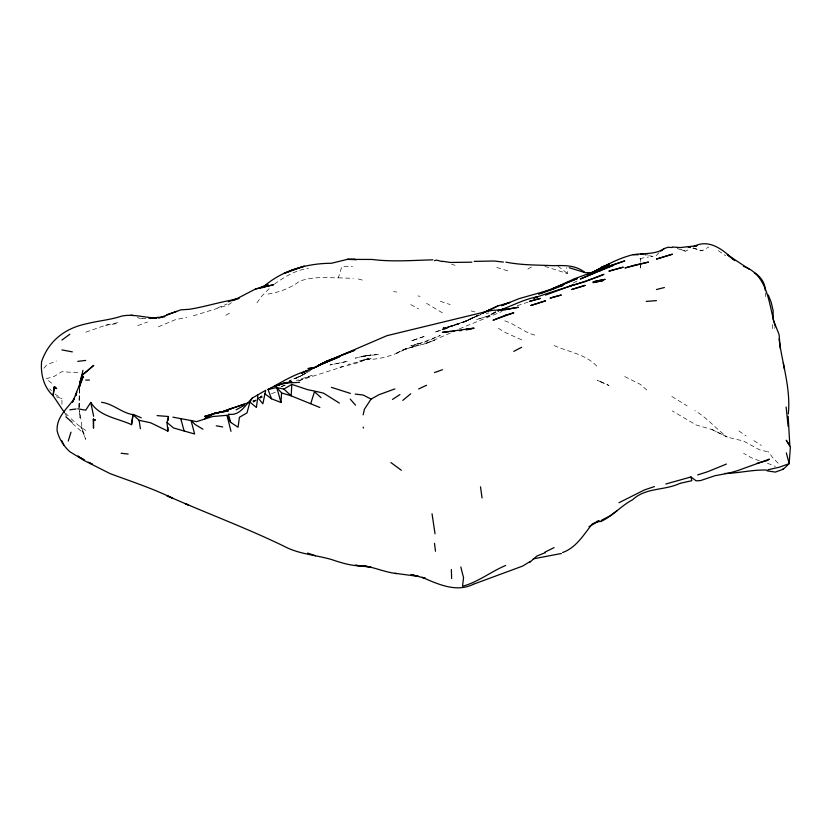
<?xml version="1.0" encoding="UTF-8"?>
<svg xmlns="http://www.w3.org/2000/svg" width="832" height="832" viewBox="0 0 832 832"><rect width="100%" height="100%" fill="white"/><g stroke="black" fill="none" stroke-linecap="round" stroke-linejoin="round"><path stroke-width="0.62" stroke-dasharray="4.16 3.12" d="M640.744 263.39L640.598 269.35L640.692 263.432M640.754 262.246L640.765 258.804L640.702 262.278M78.998 407.94L79.466 388.606M79.446 388.658L78.978 408.117M79.269 388.43L79.466 407.649M772.699 324.511L772.21 329.368L775.216 327.631M268.029 294.06C279.188 292.271 290.118 288.298 299.208 281.476C311.584 276.38 325.25 277.805 338.302 277.826L341.848 266.625L352.529 266.5M256.974 302.869L261.591 296.379L270.577 287.186M43.961 368.17L46.987 364.686L56.472 361.015M659.027 252.658L656.458 255.434L652.122 256.402L645.206 254.831M231.369 302.63L228.394 304.97L193.149 315.869M260.104 397.363L261.966 395.897M254.082 401.877L256.017 400.39M259.886 397.426L261.83 395.938M274.373 284.138C284.586 276.838 295.714 269.963 308.433 268.497M255.778 400.244L253.708 401.658L255.757 400.338M229.424 313.227L223.205 316.815M256.152 400.119L253.167 402.116L256.142 400.223M302.744 374.587L299.738 376.584L307.663 372.07L294.133 379.236L299.738 376.282L289.234 380.838M260.104 397.665L262.08 396.365M259.844 397.696L261.893 396.375M259.574 397.571L261.695 396.302M495.81 311.917L487.396 316.898L495.217 312.26M310.648 370.469L302.744 375.055L289.744 380.744M527.831 269.09L532.678 266.292M677.144 248.529L685.62 251.222L689.894 248.747M692.827 248.175L702.166 250.817L708.895 246.927M478.982 315.297L466.201 320.996L450.351 326.456L464.381 321.922L478.442 314.954M481.302 314.257L464.329 321.89L480.927 313.893M573.29 282.963L579.53 279.708M464.329 321.89L478.348 315.162M495.654 311.834L489.986 314.725L496.881 311.948M402.792 350.085L418.642 344.989L402.792 350.085L394.867 354.037L406.858 348.078C393.65 355.982 378.56 359.902 363.158 359.684L371.082 358.55L347.922 364.52M473.023 317.45L464.152 321.797L434.502 332.301L444.985 329.025L458.276 323.409L442.426 329.17L466.201 320.944L473.148 317.824M450.414 333.05L426.566 343.262L405.007 349.159M158.35 326.799L175.23 319.738L186.794 317.262M255.528 400.338L252.907 401.034M459.41 328.827L501.894 311.522M411.913 346.549L440.274 335.462L426.566 341.515L410.79 345.894L420.992 342.638M298.719 380.817L312.187 375.284L296.369 380.526M444.985 329.025L454.126 325.156M217.87 307.746L227.105 303.93M466.201 320.944L464.152 321.797L478.525 315.266M260.104 398.237L262.371 397.322M85.8 332.176L105.529 325.26L118.206 322.525L117.416 323.544L105.529 325.26M252.824 401.149L255.944 399.901M281.154 386.62L285.896 384.779M271.43 393.723L275.954 391.986M137.8 325.593L147.503 322.036M281.258 386.672L286.125 384.904M639.933 258.513L648.523 257.015M517.327 305.708L528.455 301.964M298.584 380.775L343.086 366.6L339.373 367.318L355.233 363.574L369.065 358.426L358.27 361.348M486.325 313.477L488.769 312.946M145.257 318.458L141.627 318.646L145.486 318.469M644.041 254.81L647.618 254.852L652.122 256.402M338.302 277.826L353.288 278.335M77.782 372.757L61.932 371.665L53.997 376.511L46.072 378.778L53.997 384.987M393.588 291.678L396.718 292.011M417.934 295.932L420.014 296.306M544.887 266.365L567.59 273.593L566.665 267.592M767.437 451.682L759.502 449.821L743.652 441.085L727.792 437.268L711.942 429.52L696.093 424.954L672.308 410.977M471.214 310.929L474.812 311.906M358.28 278.97L364.853 280.8M451.62 264.274L455.114 265.314M496.798 267.415L508.518 271.086M693.16 247.884L702.166 250.817M534.747 335.088C523.12 332.186 514.353 322.962 502.59 320.278M440.346 301.298L450.185 304.574M56.399 396.812L61.932 398.705L61.932 405.153M681.252 249.673L685.62 251.222M554.008 345.509C568.506 352.009 585.915 354.151 597.022 366.444M759.502 460.845L751.577 457.839L743.652 453.378M767.437 463.206L775.362 466.471M137.446 317.408L140.577 318.76M711.942 429.52L727.178 437.039C715.905 428.719 707.096 417.716 694.866 410.634M521.695 339.851L505.846 332.779L497.91 328.047M624.749 376.594L640.598 384.498L648.679 391.716M442.426 312.874L426.566 303.337M671.85 396.469L687.159 405.933M410.717 304.595L418.642 308.963M753.896 440.627L761.332 445.494M54.995 394.098L61.932 398.705M718.245 250.682L725.504 255.653M738.92 430.976L746.138 435.958M85.706 430.487L77.782 424.809L69.857 417.581M77.782 455L78.312 455.385M558.012 266.146L567.59 273.593M72.415 423.488L84.084 433.753L80.787 426.504L85.706 439.317L82.607 431.028L79.633 410.998L79.966 417.82L79.622 410.176M778.159 463.237L772.46 457.371L768.342 451.641M65.738 413.286L68.214 415.865M49.691 388.866L51.418 390.697M64.99 413.514L66.716 416.322M765.336 292.802L765.502 296.629M434.502 340.236L423.665 344.178L434.502 340.236M489.986 315.442L476.32 319.665L489.986 315.442M415.449 339.435L410.717 341.13L425.402 336.034L415.449 339.435M347.298 361.379L330.127 364.926L347.298 361.379M458.276 324.324L443.071 327.922L458.276 324.324M363.158 356.179L355.233 358.145L371.082 354.973L363.158 356.179L364.593 355.846L379.007 354.39L363.158 356.179M600.964 381.836L597.262 380.338L608.889 385.445L600.964 381.836"/><path stroke-width="1.25" d="M93.631 419.089L93.506 428.168L93.267 419.297L95.233 420.004L93.267 419.297M77.782 408.782L85.706 410.197L90.782 402.428C99.518 416.593 117.614 418.205 131.539 424.663L133.026 414.648C122.096 413.088 113.162 403.811 101.566 402.293M133.026 414.648L139.09 420.295L150.644 422.781L167.866 431.142L168.012 427.482M168.303 420.17L168.449 416.51L157.05 415.615M788.174 416.26L789.828 445.744L786.261 440.242L790.4 447.013L789.162 463.663L783.286 469.217L775.362 472.087L767.437 470.902L766.345 470.049C752.19 469.633 738.712 473.231 724.745 473.47M788.299 413.91C790.92 388.378 782.174 363.844 779.064 338.842M310.731 403.582L314.694 391.102L307.663 389.688L291.814 384.374L291.179 395.834L319.831 407.482M280.966 402.459L281.59 392.943L276.796 387.525L268.029 389.47L271.502 398.778L280.966 402.459L276.796 387.525L283.889 389.074L291.179 395.834L281.59 392.943M79.362 387.213L82.94 370.334M79.841 384.842L80.215 381.066L79.102 386.994M53.997 387.244L56.69 388.606L54.642 386.682L53.997 387.244L53.082 395.668L64.418 412.578M257.722 397.571L256.412 407.482L249.933 402.074L252.179 398.143L265.71 390.281L262.86 403.759L257.722 397.571L257.722 394.826M131.539 424.663L133.037 414.367M54.642 386.682L53.082 395.668C43.618 387.14 40.508 373.89 41.6 361.587C48.818 340.444 65.718 327.902 86.934 323.69C98.374 320.767 110.24 319.925 121.462 316.16C133.359 313.508 145.101 318.032 157.05 317.918L150.623 318.219M363.158 414.814L364.426 409.198L371.082 399.1L379.007 394.69L394.867 388.929M167.866 431.142L167.024 422.479L168.449 416.51M79.633 383.542L81.723 375.596L93.631 365.456L81.723 375.596M249.933 402.074L246.99 412.922L239.429 417.29L238.056 427.242L230.651 422.354L226.99 415.314L212.545 416.53L196.685 421.637L172.91 417.165M79.196 387.754L83.231 376.459L76.918 391.123L75.764 395.689L76.669 392.267L72.311 402.522M68.245 441.043L70.99 432.162M72.779 401.814L74.225 398.726C67.07 408.803 56.129 417.186 57.148 430.997C59.166 439.026 63.752 446.191 69.857 451.734L84.77 460.814L110.126 473.637C131.248 481.468 152.703 488.478 172.91 498.326L166.91 495.768L188.76 505.138L185.12 503.568C218.161 517.629 251.597 530.494 283.889 546.166C298.594 554.122 315.598 554.944 331.448 559.499C341.494 562.91 351.655 566.051 362.419 565.958M529.62 562.453L536.9 556.005L545.48 552.594M252.179 398.143C245.315 404.882 240.063 416.322 228.394 414.149L230.651 422.354M402.792 400.4L410.717 393.786M61.932 340.059L69.857 334.225M617.011 510.734L610.012 515.84L601.671 520.177M660.785 251.087L664.383 248.508L668.044 247.281L671.923 247.51M392.517 399.422L399.932 394.555M204.339 418.922L214.531 413.358L228.394 410.831L212.545 413.899L204.61 418.683M530.369 561.392L522.631 566.072L474.282 583.929M283.889 389.074L291.814 384.374M593.039 272.251L604.895 265.751L593.039 272.251C605.686 265.387 618.706 258.19 632.674 254.779C643.334 252.876 654.919 255.008 664.383 248.508M589.004 526.677L598.759 521.05L600.964 521.435C612.778 516.069 621.192 505.648 632.674 499.71C645.674 487.365 664.508 490.703 679.775 483.423M236.153 409.833L244.244 405.35M236.35 298.958L255.653 288.933L273.281 284.825L255.653 288.933M505.69 565.448C490.89 571.678 478.015 582.13 462.509 586.29L463.559 577.741L460.824 567.008M309.743 369.938L331.448 359.278L354.838 350.21L345.062 353.714L301.569 373.152M315.588 367.338L326.83 361.494L386.932 335.681L485.68 311.73L491.993 310.409L506.241 309.473L518.305 307.289L505.294 309.566M513.77 351.364L521.695 347.266M562.578 552.531C576.306 547.695 583.69 534.602 592.311 523.931L598.759 521.05L596.471 521.487M596.773 270.213L608.889 264.077L588.12 274.373M554.081 547.622L545.033 552.063M618.987 502.715L644.426 489.944L654.43 486.564M592.925 272.688L597.386 270.566L590.522 273.468L600.964 269.152L574.569 278.72L553.405 288.434L559.062 286.156M505.846 303.982L509.891 302.432L497.91 305.926L482.061 313.383M482.737 313.082L497.91 305.926M418.642 388.95L426.566 385.258M560.196 285.709L577.179 278.606L541.278 293.093M598.749 271.346L613.86 265.19L600.964 269.558L608.889 266.729L580.33 279.022L600.964 270.338M482.758 313.009L490.506 309.546L485.992 311.553M158.673 318.188L180.835 309.826L188.916 309.338C204.61 306.977 219.617 301.891 235.362 299.541M301.444 373.256L307.663 370.594C293.426 374.535 280.935 382.626 268.029 389.49L272.553 387.587M545.48 295.1L574.07 284.565L569.254 286.198L584.99 281.715L603.918 274.331C581.09 283.618 557.201 289.63 534.019 298.054M274.82 386.641L281.601 383.791L274.57 386.246M228.394 301.818L236.319 298.49M551.387 289.775L563.046 285.376L560.955 286.146M726.43 464.058L707.866 471.65L697.663 474.916M501.478 310.107L504.93 308.714L497.921 310.773L505.846 308.558L497.91 310.565L500.178 310.263M504.754 304.408L501.488 305.677L519.126 298.615L553.405 288.933M497.91 310.669C511.378 306.509 523.536 299.208 537.545 296.733L533.978 298.085M608.889 264.722L600.964 267.623L609.367 264.722M434.502 372.57L442.426 369.71M538.554 294.216L550.202 290.17M232.991 408.013L223.038 411.414L244.254 404.123M228.394 409.614L249.309 402.428M756.974 463.393L767.437 460.481L769.371 459.15L737.745 470.59L729.56 472.982L714.927 475.727L700.565 480.574L696.093 480.834L690.976 476.954L665.829 483.995M166.608 314.766L176.623 311.397M473.699 584.095C456.56 592.935 438.1 584.168 422.042 577.304L425.433 578.334M231.993 300.695L239.179 298.449M614.754 264.358L606.746 266.822L624.749 260.905L615.898 264.014M261.664 287.258L260.104 287.695L268.029 284.326L262.434 287.706C281.039 270.712 306.613 263.338 331.448 263.266L347.298 259.386L372.018 259.449C392.309 262.028 412.537 260.354 432.89 259.834M434.502 260.666L436.571 260.104L442.333 261.602M656.458 289.536L664.383 287.529M768.009 469.768L779.418 467.189L789.162 463.663L786.354 452.889M680.399 483.246L691.829 480.698L690.976 476.954M466.201 329.94L474.136 328.172L442.426 332.342L448.521 331.791M69.857 409.843L76.097 408.959M502.445 309.962L505.846 309.514M466.201 329.191L472.805 328.318M314.163 367.744L307.965 368.566L314.319 367.775M164.975 316.753L148.886 318.261M533.25 558.865L561.33 553.498M459.41 330.762L461.677 330.481M77.782 361.369L85.706 360.422M646.277 301.392L656.458 300.633M450.965 331.562L454.615 331.23M596.44 521.83L600.964 521.435M474.136 261.373L494.26 261.019L503.422 262.08M299.603 382.398L283.889 383.011L275.954 385.674L291.814 381.711L283.889 383.011L284.762 382.98M85.706 380.11L89.43 380.047M471.869 262.174L450.351 262.465L442.426 261.238M569.254 267.727L585.073 272.605L592.384 272.657M633.298 254.686L638.071 254.738M672.308 246.99L680.233 247.582L697.018 245.71L694.002 246.376C708.698 238.711 722.488 249.246 732.753 258.97M362.721 565.906L355.222 565.261L371.082 567.247L363.574 565.781C374.878 567.466 385.372 572.374 396.77 573.591M505.846 262.101C521.581 265.304 537.628 264.919 553.405 265.689C564.377 265.346 576.098 265.034 585.073 272.657M121.108 453.253L128.17 454.064M355.222 394.087L363.158 395.023L371.082 399.1M642.938 254.134L640.598 253.781L642.907 254.301M350.386 393.401L331.448 387.348M61.932 349.908L72.353 351.874M690.102 247.187L688.158 246.854L690.498 247.52M216.247 425.797L222.695 426.951M394.867 573.279L418.642 576.441L411.008 574.527L425.37 578.354M131.071 315.099L133.276 315.609M315.588 391.3L323.523 393.151L339.373 403.083M782.6 469.03L783.286 469.217M202.935 429.208L195.156 424.549L191.027 420.389L194.636 434.002L173.451 427.929L167.024 422.479M307.663 553.093L315.588 555.786M743.652 266.375C768.633 275.205 768.726 305.365 775.362 326.602M133.276 414.419L141.201 417.789M88.4 462.155L92.466 464.381M84.51 460.002L77.782 456.29L83.19 459.285M90.116 463.091L92.352 464.329M749.382 269.329L727.241 254.644L734.781 260.707M754.614 272.844C760.614 276.598 765.18 282.994 765.232 290.243M390.926 462.571L401.326 470.267M264.659 393.567L271.502 398.778M65.863 416.811L72.124 422.354M314.881 392.038L321.006 397.654M350.21 399.1L355.555 405.163M61.932 440.866L63.97 445.37M363.158 427.17L363.511 428.033M768.3 295.017L771.243 302.463L773.115 310.544L773.198 319.644L779.074 334.558L780.302 348.712M180.835 418.902L184.111 430.924M226.99 415.314L230.984 431.319M90.782 402.428L93.631 416.239M783.286 363.002L784.503 369.45M482.061 497.962L480.501 486.834M432.037 513.77L435.032 533.811M139.09 420.295L140.41 428.698M786.136 407.004L788.143 426.462M434.502 543.358L435.479 551.242M451.36 569.535L451.63 578.521M81.37 380.401L79.841 383.656L81.37 380.401M326.404 361.254L318.126 365.633L331.448 359.278L326.404 361.254M323.523 362.939L318.126 365.633L339.373 356.814L318.084 365.602L331.448 359.736L323.523 362.898M291.814 270.275L283.889 273.499L304.356 266.146L291.814 270.275M505.846 315.089L493.116 320.206L513.77 312.78L505.846 315.089M553.405 297.086L550.087 298.178L561.33 294.996L553.405 297.086M545.48 300.83L530.972 305.448L545.48 300.83M612.446 270.109L608.889 271.211L623.241 267.186L612.446 270.109M214.531 413.358L204.61 416.426L220.47 411.975L214.531 413.358M585.114 285.397L571.771 289.484L585.114 285.397M672.308 254.238L656.625 259.002L672.308 254.238M635.274 264.982L624.957 267.935L648.523 262.101L635.274 264.982M536.422 299.437L529.62 301.33L540.467 298.407L536.422 299.437M598.842 280.561L593.039 281.85L605.176 279.354L598.842 280.561M599.882 281.164L593.039 282.62L602.971 280.623L599.882 281.164M354.442 259.355L347.298 259.386L356.45 259.615L354.442 259.355"/></g></svg>
